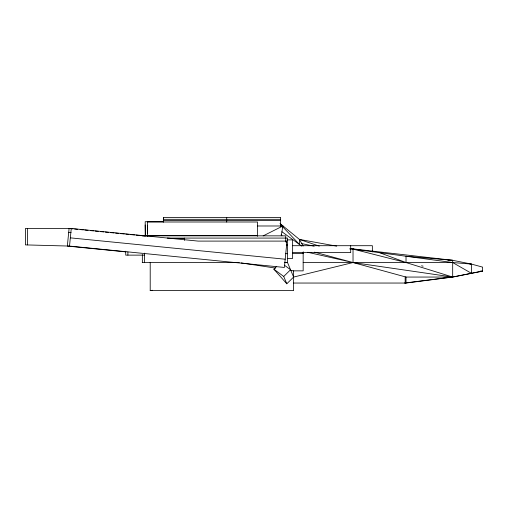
<?xml version="1.0" encoding="UTF-8"?>
<svg xmlns="http://www.w3.org/2000/svg" width="508" height="508" viewBox="0 0 508 508"><rect width="100%" height="100%" fill="white"/><g stroke="black" fill="none" stroke-linecap="round" stroke-linejoin="round"><path stroke-width="0.76" d="M292.329 253.6L303.162 253.6L303.212 252.159M163.487 218.935L163.582 217.392L280.626 217.392L280.626 226.689M303.162 253.6L303.289 252.159M69.52 246.075L71.266 228.479L198.152 241.097L286.563 241.097L286.563 245.466L284.378 267.443L69.52 246.075L25.4 244.888L25.4 228.479L71.266 228.479M163.29 222.225L163.582 217.392L163.601 219.202M281.235 235.706L282.892 225.984L257.537 225.984M286.239 242.634L286.563 241.097M293.624 283.045L406.019 283.045L452.679 277.05L482.6 271.088L482.6 267.119L471.456 264.084L452.679 262.541L353.028 262.541L293.624 277.063L286.791 283.775L273.888 269.189L276.517 266.605M286.791 283.775L283.718 276.466L290.557 269.748L284.41 265.201M263.169 235.871L282.892 225.984M405.174 283.045L405.174 277.063L452.679 277.05L482.6 271.088L480.371 271.088M150.209 262.325L150.209 290.608L152.559 290.284M404.584 283.045L451.828 277.05M284.474 262.452L287.484 262.439L293.624 277.063M303.162 262.623L353.028 262.541L452.679 277.05L452.679 260.299L349.923 248.533M163.29 219.316L280.626 219.316M163.29 220.415L280.626 220.415M163.436 221.704L145.205 221.704L145.205 235.649M147.377 235.477L257.537 235.477M142.354 235.845L285.744 235.845L285.744 241.891M167.246 238.081L287.484 238.081L287.484 262.439L285.115 262.439M171.952 238.62L184.487 238.62M287.274 239.89L292.633 239.89L292.633 258.426L287.274 258.426M286.328 244.945L287.484 244.945M292.633 245.701L372.358 245.701L372.358 251.854M349.872 249.091L353.028 249.091L452.679 262.541L471.456 273.323L471.456 264.084L452.679 260.299L406.019 256.248L406.019 262.541L452.679 277.05M292.633 252.622L350.691 252.622L350.691 245.701M285.744 253.689L287.484 253.689M144.405 255.13L125.73 255.13L125.73 251.212M447.929 260.299L452.679 260.299M142.234 262.477L239.3 262.439M469.887 264.084L471.456 264.084M290.493 270.377L293.624 270.853L303.162 270.853L303.162 252.019M469.887 273.323L471.456 273.323M150.209 290.608L293.624 290.608L293.624 270.853M73.038 228.873L69.094 228.479L67.348 246.075L125.584 251.866M74.612 229.025L77.762 229.343M80.131 229.578L83.28 229.889M84.855 230.048L88.011 230.359M90.373 230.594L93.529 230.905M95.104 231.064L98.254 231.375M100.622 231.61L103.772 231.927M105.347 232.086L108.502 232.397M110.865 232.632L114.014 232.943M115.595 233.102L118.745 233.413M120.32 233.572L124.263 233.966M125.838 234.118L128.988 234.436M130.569 234.588L134.506 234.982M136.081 235.141L139.236 235.452M140.811 235.61L144.755 236.004M68.713 232.327L71.076 232.562M70.339 237.858L285.198 259.22M241.116 262.884L275.603 268.116M279.997 223.507L299.428 239.42L336.715 246.151M301.796 243.63L314.173 246.202M406.019 283.045L406.019 277.063L353.028 262.541L353.028 249.091L356.102 249.739M421.538 265.817L423.088 266.148M307.765 252.292L353.028 262.541L314.496 252.152M353.028 249.091L406.019 262.541L379.52 252.666M280.353 224.314L299.428 244.411L299.428 239.42L319.272 246.113M281.927 231.743L301.796 246.132M273.888 269.189L283.718 276.466M280.403 224.231L282.073 225.889M299.428 239.42L303.155 246.037M281.184 234.404L281.94 235.75M147.377 225.222L147.574 233.147M145.205 224.987L145.485 236.08M257.537 236.322L257.537 221.996L147.377 221.996L147.377 236.322M226.708 217.392L226.708 222.047M184.487 238.081L184.487 240.367M144.526 253.149L144.526 262.477M142.354 254.552L142.354 262.477M127.902 251.993L127.902 255.13M27.572 228.479L27.572 244.888M163.589 219.45L163.582 217.392L163.601 219.45"/></g></svg>
